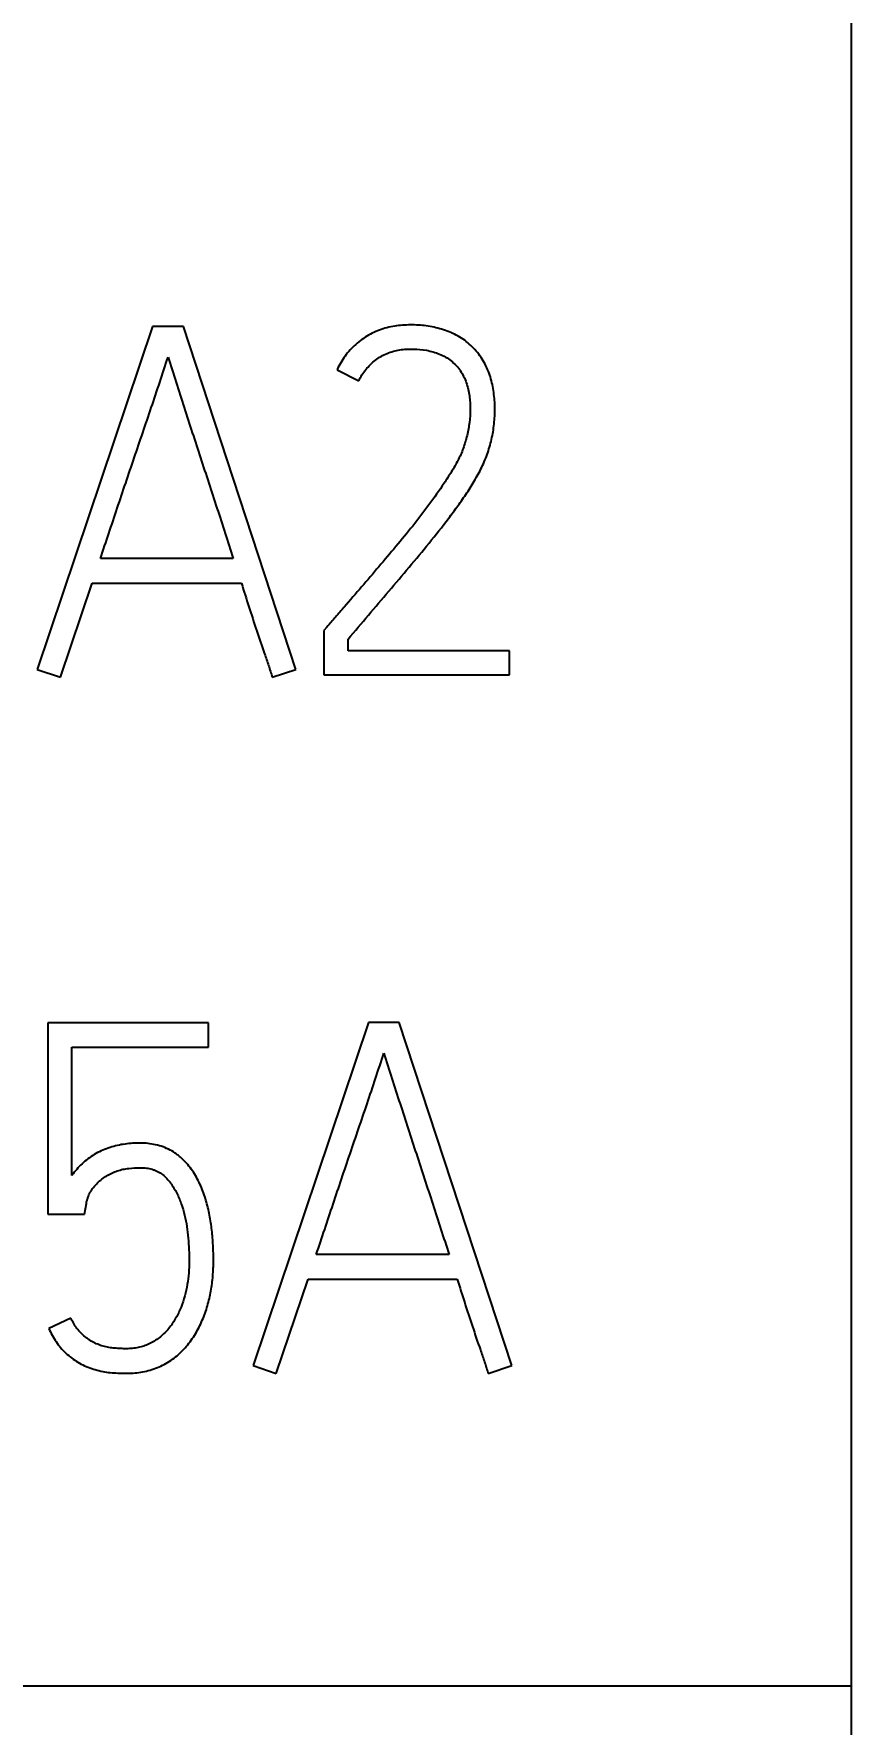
# Model space of a CAD drawing. Extents: x 0 to 420, y 0 to 297.
# Drawn here: x 158.22 to 161.98, y 165.51 to 173.28 of the extents above; entities that cross this region are included whole.
import ezdxf

# ---------------------------------------------------------------- set-up
doc = ezdxf.new("R2010")
doc.units = 0
doc.header["$LTSCALE"] = 23.1
for name, color, linetype in [('10000_FRONT', 7, 'CONTINUOUS'), ('10100_DIM_FRONT', 7, 'CONTINUOUS'), ('10500_FRONT_LABELING', 7, 'CONTINUOUS')]:
    doc.layers.add(name, color=color, linetype=linetype)
doc.styles.get("Standard").update_dxf_attribs({"font": 'txt', "width": 0.8})
doc.dimstyles.new('DIMSTYLE_1', dxfattribs={"dimtxt": 3.5, "dimasz": 3.5, "dimexe": 0.18, "dimexo": 0.0625, "dimgap": 0.09, "dimtad": 1, "dimtxsty": 'STANDARD', "dimcen": 0.09, "dimazin": 3, "dimtp": 0.05, "dimtm": 0.05, "dimtfac": 1, "dimtofl": 0, "dimtmove": 0, "dimatfit": 3, "dimtolj": 1})

# ---------------------------------------------------------------- blocks, each defined once
blk = doc.blocks.new('*D1')
at = {"layer": '10100_DIM_FRONT', "linetype": 'CONTINUOUS'}
for p, q in [((161.977533, 187.833527), (161.977533, 124.539487)), ((82.477533, 147.384527), (82.477533, 124.539487)), ((82.477533, 126.539487), (122.227533, 126.539487)), ((161.977533, 126.539487), (122.227533, 126.539487))]:
    blk.add_line(p, q, dxfattribs=at)
for points in [[(85.977533, 127.039487), (82.477533, 126.539487), (85.977533, 126.039487)], [(158.477533, 126.039487), (161.977533, 126.539487), (158.477533, 127.039487)]]:
    blk.add_solid(points, dxfattribs=at)
at = {"layer": '10100_DIM_FRONT', "linetype": 'CONTINUOUS', "width": 0.714286}
blk.add_text('79,5', height=3.5, dxfattribs=at).set_placement((118.396875, 127.414487))

msp = doc.modelspace()

# ---------------------------------------------------------------- linework, layer by layer
at = {"layer": '10000_FRONT', "color": 7, "linetype": 'CONTINUOUS'}
for p, q in [((161.9775, 232.8345), (161.9775, 142.8345)), ((90.4775, 165.6871), (161.9775, 165.6871))]:
    msp.add_line(p, q, dxfattribs=at)
at = {"layer": '10500_FRONT_LABELING', "color": 7, "linetype": 'CONTINUOUS'}
for p, q in [((158.7666, 171.9367), (158.2362, 170.3589)), ((158.9086, 171.9367), (158.7666, 171.9367)), ((159.4257, 170.3589), (158.9086, 171.9367)), ((159.6143, 171.737), (159.7141, 171.686)), ((159.1372, 170.8693), (158.5269, 170.8693)), ((158.3427, 170.3234), (158.4892, 170.7562)), ((158.4892, 170.7562), (159.1749, 170.7562)), ((159.5677, 170.5542), (159.5544, 170.5387)), ((159.5544, 170.5387), (159.5544, 170.3345)), ((159.6653, 170.4455), (159.6653, 170.4987)), ((160.4065, 170.4455), (159.6653, 170.4455)), ((160.4065, 170.3345), (160.4065, 170.4455)), ((158.2362, 170.3589), (158.3427, 170.3234)), ((159.3169, 170.3234), (159.4257, 170.3589)), ((159.5544, 170.3345), (160.4065, 170.3345)), ((158.285, 168.7345), (158.285, 167.8557)), ((159.024, 168.7345), (158.285, 168.7345)), ((159.024, 168.6236), (159.024, 168.7345)), ((159.7585, 168.7367), (159.2282, 167.1589)), ((159.9006, 168.7367), (159.7585, 168.7367)), ((160.4176, 167.1589), (159.9006, 168.7367)), ((158.396, 168.0333), (158.396, 168.6236)), ((158.396, 168.6236), (159.024, 168.6236)), ((158.4537, 167.8557), (158.4626, 167.9046)), ((158.285, 167.8557), (158.4537, 167.8557)), ((160.1291, 167.6693), (159.5189, 167.6693)), ((159.3347, 167.1234), (159.4811, 167.5562)), ((159.4811, 167.5562), (160.1669, 167.5562)), ((158.3915, 167.3764), (158.2895, 167.3298)), ((159.2282, 167.1589), (159.3347, 167.1234)), ((160.3089, 167.1234), (160.4176, 167.1589))]:
    msp.add_line(p, q, dxfattribs=at)
for points, knots in [([(159.6653, 170.4987), (159.6964, 170.5355), (159.7275, 170.5723), (159.7898, 170.6458), (159.8211, 170.6824), (159.8836, 170.7558), (159.9148, 170.7924), (159.9767, 170.8663), (160.0073, 170.9034), (160.0681, 170.9781), (160.0982, 171.0157), (160.1418, 171.0733), (160.1561, 171.0927), (160.1842, 171.1319), (160.198, 171.1517), (160.2247, 171.1919), (160.2377, 171.2125), (160.2621, 171.2542), (160.2734, 171.2754), (160.2936, 171.3191), (160.3025, 171.3414), (160.3176, 171.3872), (160.3236, 171.411), (160.3328, 171.4585), (160.3361, 171.4823), (160.3398, 171.5303), (160.3405, 171.5543), (160.339, 171.5906), (160.3381, 171.6027), (160.3355, 171.627), (160.3337, 171.639), (160.3274, 171.6749), (160.3217, 171.6984), (160.3091, 171.7328), (160.3043, 171.7441), (160.2935, 171.7659), (160.2876, 171.7764), (160.2747, 171.7968), (160.2676, 171.8065), (160.2522, 171.8252), (160.244, 171.8342), (160.2268, 171.8516), (160.2178, 171.8598), (160.1988, 171.8746), (160.1888, 171.8813), (160.168, 171.8935), (160.1573, 171.8991), (160.1351, 171.9091), (160.1238, 171.9136), (160.0895, 171.9257), (160.0662, 171.9321), (160.0306, 171.9384), (160.0186, 171.94), (159.9943, 171.9422), (159.9821, 171.9429), (159.9457, 171.9438), (159.9215, 171.943), (159.8854, 171.9388), (159.8734, 171.9369), (159.8496, 171.932), (159.8376, 171.929), (159.8028, 171.9181), (159.7807, 171.9084), (159.7491, 171.8902), (159.7387, 171.8835), (159.719, 171.8693), (159.7001, 171.8541), (159.6829, 171.8371), (159.6665, 171.8192), (159.6587, 171.8097), (159.6368, 171.7803), (159.6244, 171.7594), (159.6143, 171.737)], [0, 0, 0, 0, 0.0625, 0.0625, 0.125, 0.125, 0.1875, 0.1875, 0.25, 0.25, 0.3125, 0.3125, 0.34375, 0.34375, 0.375, 0.375, 0.40625, 0.40625, 0.4375, 0.4375, 0.46875, 0.46875, 0.5, 0.5, 0.53125, 0.53125, 0.5625, 0.5625, 0.578125, 0.578125, 0.59375, 0.59375, 0.625, 0.625, 0.640625, 0.640625, 0.65625, 0.65625, 0.671875, 0.671875, 0.6875, 0.6875, 0.703125, 0.703125, 0.71875, 0.71875, 0.734375, 0.734375, 0.75, 0.75, 0.78125, 0.78125, 0.796875, 0.796875, 0.8125, 0.8125, 0.84375, 0.84375, 0.859375, 0.859375, 0.875, 0.875, 0.90625, 0.90625, 0.921875, 0.921875, 0.9375, 0.953125, 0.953125, 0.96875, 0.96875, 1, 1, 1, 1]), ([(159.7141, 171.686), (159.7229, 171.7048), (159.7338, 171.7222), (159.7532, 171.7461), (159.7602, 171.7538), (159.775, 171.7683), (159.7906, 171.7817), (159.8076, 171.7932), (159.8254, 171.8036), (159.8347, 171.8083), (159.8633, 171.8202), (159.8831, 171.8254), (159.9137, 171.8301), (159.924, 171.8312), (159.9446, 171.8324), (159.9548, 171.8326), (159.9855, 171.8321), (160.0059, 171.8303), (160.0363, 171.8247), (160.0464, 171.8224), (160.0663, 171.8167), (160.076, 171.8133), (160.095, 171.8054), (160.1043, 171.8009), (160.1223, 171.7905), (160.1308, 171.7846), (160.1468, 171.7718), (160.1543, 171.7649), (160.1648, 171.7536), (160.1682, 171.7497), (160.1746, 171.7416), (160.1777, 171.7374), (160.1865, 171.7246), (160.1917, 171.7157), (160.2009, 171.6973), (160.205, 171.6878), (160.2154, 171.6584), (160.2197, 171.6384), (160.2241, 171.6079), (160.2252, 171.5977), (160.2265, 171.5772), (160.2268, 171.5668), (160.2267, 171.5359), (160.2254, 171.5155), (160.2203, 171.475), (160.2164, 171.4549), (160.2094, 171.425), (160.2068, 171.4151), (160.201, 171.3953), (160.1978, 171.3855), (160.1873, 171.3566), (160.1789, 171.3381), (160.1603, 171.302), (160.1501, 171.2844), (160.1289, 171.2498), (160.1179, 171.2327), (160.0841, 171.1817), (160.0606, 171.1484), (160.0123, 171.0829), (159.9876, 171.0506), (159.9368, 170.9871), (159.9109, 170.9559), (159.8587, 170.8936), (159.8326, 170.8625), (159.78, 170.8005), (159.7536, 170.7696), (159.7007, 170.7079), (159.6741, 170.6772), (159.6342, 170.6311), (159.6209, 170.6157), (159.5943, 170.585), (159.5809, 170.5697), (159.5677, 170.5542)], [0, 0, 0, 0, 0.03125, 0.03125, 0.046875, 0.046875, 0.0625, 0.078125, 0.078125, 0.09375, 0.09375, 0.125, 0.125, 0.140625, 0.140625, 0.15625, 0.15625, 0.1875, 0.1875, 0.203125, 0.203125, 0.21875, 0.21875, 0.234375, 0.234375, 0.25, 0.25, 0.265625, 0.265625, 0.273438, 0.273438, 0.28125, 0.28125, 0.296875, 0.296875, 0.3125, 0.3125, 0.34375, 0.34375, 0.359375, 0.359375, 0.375, 0.375, 0.40625, 0.40625, 0.4375, 0.4375, 0.453125, 0.453125, 0.46875, 0.46875, 0.5, 0.5, 0.53125, 0.53125, 0.5625, 0.5625, 0.625, 0.625, 0.6875, 0.6875, 0.75, 0.75, 0.8125, 0.8125, 0.875, 0.875, 0.9375, 0.9375, 0.96875, 0.96875, 1, 1, 1, 1]), ([(158.5269, 170.8693), (158.5526, 170.9465), (158.5784, 171.0237), (158.6301, 171.1779), (158.656, 171.255), (158.7083, 171.4091), (158.7347, 171.486), (158.7737, 171.6016), (158.7866, 171.6402), (158.8121, 171.7175), (158.8248, 171.7561), (158.8376, 171.7947)], [0, 0, 0, 0, 0.25, 0.25, 0.5, 0.5, 0.75, 0.75, 0.875, 0.875, 1, 1, 1, 1]), ([(158.8376, 171.7947), (158.8503, 171.7562), (158.8625, 171.7176), (158.8871, 171.6403), (158.8994, 171.6017), (158.9367, 171.486), (158.9617, 171.4089), (159.0121, 171.2548), (159.0374, 171.1778), (159.0877, 171.0237), (159.1126, 170.9466), (159.1372, 170.8693)], [0, 0, 0, 0, 0.125, 0.125, 0.25, 0.25, 0.5, 0.5, 0.75, 0.75, 1, 1, 1, 1]), ([(159.1749, 170.7562), (159.1861, 170.7199), (159.1975, 170.6837), (159.2207, 170.6114), (159.2325, 170.5753), (159.2565, 170.5033), (159.2686, 170.4674), (159.2874, 170.4136), (159.2936, 170.3957), (159.3055, 170.3596), (159.3113, 170.3416), (159.3169, 170.3234)], [0, 0, 0, 0, 0.25, 0.25, 0.5, 0.5, 0.75, 0.75, 0.875, 0.875, 1, 1, 1, 1]), ([(159.5189, 167.6693), (159.5446, 167.7465), (159.5704, 167.8237), (159.6221, 167.9779), (159.648, 168.055), (159.7002, 168.2091), (159.7267, 168.286), (159.7657, 168.4016), (159.7785, 168.4402), (159.804, 168.5175), (159.8167, 168.5561), (159.8295, 168.5947)], [0, 0, 0, 0, 0.25, 0.25, 0.5, 0.5, 0.75, 0.75, 0.875, 0.875, 1, 1, 1, 1]), ([(159.8295, 168.5947), (159.8422, 168.5562), (159.8544, 168.5176), (159.879, 168.4403), (159.8914, 168.4017), (159.9286, 168.286), (159.9537, 168.2089), (160.004, 168.0548), (160.0294, 167.9778), (160.0797, 167.8237), (160.1045, 167.7466), (160.1291, 167.6693)], [0, 0, 0, 0, 0.125, 0.125, 0.25, 0.25, 0.5, 0.5, 0.75, 0.75, 1, 1, 1, 1]), ([(158.2895, 167.3298), (158.2992, 167.3087), (158.3101, 167.2883), (158.3292, 167.2597), (158.3361, 167.2505), (158.351, 167.2328), (158.3591, 167.2244), (158.3763, 167.2085), (158.3853, 167.2011), (158.4039, 167.1874), (158.4135, 167.1809), (158.4332, 167.1689), (158.4434, 167.1634), (158.4646, 167.1536), (158.4756, 167.1493), (158.4977, 167.1418), (158.5089, 167.1386), (158.5315, 167.133), (158.5429, 167.1307), (158.566, 167.1275), (158.5778, 167.1265), (158.6012, 167.125), (158.6129, 167.1244), (158.6363, 167.1235), (158.648, 167.1233), (158.6713, 167.1239), (158.683, 167.1247), (158.7062, 167.1273), (158.7179, 167.1292), (158.7411, 167.1342), (158.7525, 167.1372), (158.786, 167.148), (158.8074, 167.1574), (158.8383, 167.1749), (158.8483, 167.1813), (158.8675, 167.1949), (158.8767, 167.2022), (158.8942, 167.2177), (158.9026, 167.2258), (158.9187, 167.243), (158.9264, 167.2521), (158.948, 167.2801), (158.9607, 167.2997), (158.9832, 167.3406), (158.9931, 167.3619), (159.0103, 167.4058), (159.0176, 167.4281), (159.0295, 167.4732), (159.0341, 167.496), (159.0411, 167.542), (159.0434, 167.5653), (159.046, 167.6122), (159.0464, 167.6357), (159.046, 167.6825), (159.0443, 167.7292), (159.0397, 167.7756), (159.0336, 167.8219), (159.0298, 167.8449), (159.0199, 167.8909), (159.0138, 167.9138), (158.9992, 167.9584), (158.9906, 167.9803), (158.9751, 168.0121), (158.9695, 168.0226), (158.9576, 168.0428), (158.9512, 168.0527), (158.9308, 168.0811), (158.9155, 168.0987), (158.8933, 168.1184), (158.8887, 168.1222), (158.8793, 168.1295), (158.8746, 168.1329), (158.8599, 168.1428), (158.8497, 168.1487), (158.8286, 168.1592), (158.8175, 168.1637), (158.795, 168.1711), (158.7836, 168.174), (158.7604, 168.1784), (158.7487, 168.1799), (158.725, 168.1818), (158.7131, 168.1821), (158.6896, 168.1818), (158.6779, 168.1812), (158.6545, 168.1793), (158.6429, 168.178), (158.6197, 168.1744), (158.6082, 168.172), (158.5852, 168.1663), (158.5738, 168.163), (158.5514, 168.1553), (158.5405, 168.1509), (158.5192, 168.1409), (158.5089, 168.1353), (158.4887, 168.123), (158.4789, 168.1164), (158.4599, 168.1021), (158.4509, 168.0945), (158.4337, 168.0784), (158.4256, 168.07), (158.4101, 168.0523), (158.4028, 168.0431), (158.396, 168.0333)], [0, 0, 0, 0, 0.03125, 0.03125, 0.046875, 0.046875, 0.0625, 0.0625, 0.078125, 0.078125, 0.09375, 0.09375, 0.109375, 0.109375, 0.125, 0.125, 0.140625, 0.140625, 0.15625, 0.15625, 0.171875, 0.171875, 0.1875, 0.1875, 0.203125, 0.203125, 0.21875, 0.21875, 0.234375, 0.234375, 0.25, 0.25, 0.28125, 0.28125, 0.296875, 0.296875, 0.3125, 0.3125, 0.328125, 0.328125, 0.34375, 0.34375, 0.375, 0.375, 0.40625, 0.40625, 0.4375, 0.4375, 0.46875, 0.46875, 0.5, 0.5, 0.53125, 0.53125, 0.5625, 0.59375, 0.59375, 0.625, 0.625, 0.65625, 0.65625, 0.6875, 0.6875, 0.703125, 0.703125, 0.71875, 0.71875, 0.75, 0.75, 0.757812, 0.757812, 0.765625, 0.765625, 0.78125, 0.78125, 0.796875, 0.796875, 0.8125, 0.8125, 0.828125, 0.828125, 0.84375, 0.84375, 0.859375, 0.859375, 0.875, 0.875, 0.890625, 0.890625, 0.90625, 0.90625, 0.921875, 0.921875, 0.9375, 0.9375, 0.953125, 0.953125, 0.96875, 0.96875, 0.984375, 0.984375, 1, 1, 1, 1]), ([(158.4626, 167.9046), (158.4629, 167.9092), (158.464, 167.9136), (158.4666, 167.9223), (158.468, 167.9266), (158.4723, 167.9395), (158.4758, 167.948), (158.4846, 167.9637), (158.4897, 167.971), (158.5007, 167.9854), (158.5067, 167.9922), (158.5193, 168.005), (158.5261, 168.0109), (158.5405, 168.0217), (158.5481, 168.0267), (158.5712, 168.0406), (158.5873, 168.0484), (158.6129, 168.0571), (158.6217, 168.0595), (158.6394, 168.0632), (158.6483, 168.0646), (158.675, 168.0679), (158.6929, 168.0691), (158.7199, 168.0686), (158.729, 168.0681), (158.747, 168.0659), (158.7558, 168.0641), (158.7688, 168.0603), (158.7731, 168.0589), (158.7815, 168.0556), (158.7857, 168.0537), (158.7978, 168.0475), (158.8053, 168.0426), (158.8194, 168.0315), (158.826, 168.0252), (158.8384, 168.012), (158.844, 168.005), (158.8547, 167.9906), (158.8597, 167.9831), (158.8692, 167.9678), (158.8736, 167.96), (158.886, 167.9359), (158.8928, 167.9193), (158.9044, 167.8856), (158.9093, 167.8685), (158.9178, 167.8337), (158.9213, 167.8161), (158.9267, 167.7807), (158.9286, 167.7629), (158.9316, 167.7274), (158.9328, 167.7097), (158.9347, 167.6741), (158.9353, 167.6563), (158.9352, 167.6207), (158.9344, 167.6029), (158.9314, 167.5672), (158.929, 167.5493), (158.9228, 167.5139), (158.9189, 167.4965), (158.9095, 167.4619), (158.9039, 167.4449), (158.8939, 167.4198), (158.8904, 167.4115), (158.8827, 167.3952), (158.8787, 167.3872), (158.8657, 167.3637), (158.856, 167.3487), (158.8392, 167.3274), (158.8333, 167.3205), (158.8208, 167.3075), (158.8142, 167.3014), (158.8006, 167.2897), (158.7935, 167.2842), (158.7788, 167.2739), (158.7711, 167.2691), (158.7472, 167.256), (158.7307, 167.2493), (158.7047, 167.2424), (158.6959, 167.2406), (158.6779, 167.238), (158.6689, 167.2373), (158.6509, 167.2365), (158.642, 167.2365), (158.6241, 167.237), (158.6151, 167.2375), (158.5972, 167.2387), (158.5883, 167.2394), (158.5704, 167.2415), (158.5614, 167.2429), (158.5349, 167.2486), (158.5181, 167.2545), (158.4938, 167.2663), (158.4859, 167.2707), (158.4707, 167.2804), (158.4634, 167.2856), (158.4494, 167.2968), (158.4427, 167.3028), (158.4302, 167.3156), (158.4243, 167.3226), (158.4082, 167.3444), (158.3994, 167.3601), (158.3915, 167.3764)], [0, 0, 0, 0, 0.007812, 0.007812, 0.015625, 0.015625, 0.03125, 0.03125, 0.046875, 0.046875, 0.0625, 0.0625, 0.078125, 0.078125, 0.09375, 0.09375, 0.125, 0.125, 0.140625, 0.140625, 0.15625, 0.15625, 0.1875, 0.1875, 0.203125, 0.203125, 0.21875, 0.21875, 0.226562, 0.226562, 0.234375, 0.234375, 0.25, 0.25, 0.265625, 0.265625, 0.28125, 0.28125, 0.296875, 0.296875, 0.3125, 0.3125, 0.34375, 0.34375, 0.375, 0.375, 0.40625, 0.40625, 0.4375, 0.4375, 0.46875, 0.46875, 0.5, 0.5, 0.53125, 0.53125, 0.5625, 0.5625, 0.59375, 0.59375, 0.625, 0.625, 0.640625, 0.640625, 0.65625, 0.65625, 0.6875, 0.6875, 0.703125, 0.703125, 0.71875, 0.71875, 0.734375, 0.734375, 0.75, 0.75, 0.78125, 0.78125, 0.796875, 0.796875, 0.8125, 0.8125, 0.828125, 0.828125, 0.84375, 0.84375, 0.859375, 0.859375, 0.875, 0.875, 0.90625, 0.90625, 0.921875, 0.921875, 0.9375, 0.9375, 0.953125, 0.953125, 0.96875, 0.96875, 1, 1, 1, 1]), ([(160.1669, 167.5562), (160.1781, 167.5199), (160.1894, 167.4837), (160.2126, 167.4114), (160.2244, 167.3753), (160.2484, 167.3033), (160.2606, 167.2674), (160.2794, 167.2136), (160.2856, 167.1957), (160.2975, 167.1596), (160.3033, 167.1416), (160.3089, 167.1234)], [0, 0, 0, 0, 0.25, 0.25, 0.5, 0.5, 0.75, 0.75, 0.875, 0.875, 1, 1, 1, 1])]:
    msp.add_open_spline(points, degree=3, knots=knots, dxfattribs=at)

# ---------------------------------------------------------------- dimensions: what is measured, and where the dimension line sits
at = {"layer": '10100_DIM_FRONT', "linetype": 'CONTINUOUS'}
dim = msp.add_linear_dim(base=(161.9775, 126.5395), p1=(82.4775, 147.3845), p2=(161.9775, 187.8335), text='79,5', dimstyle='DIMSTYLE_1', dxfattribs=at)
dim.commit()
dim.dimension.update_dxf_attribs({"geometry": '*D1', "text_midpoint": (123.3969, 129.1645), "dimtype": 160})

doc.saveas('drawing.dxf')
